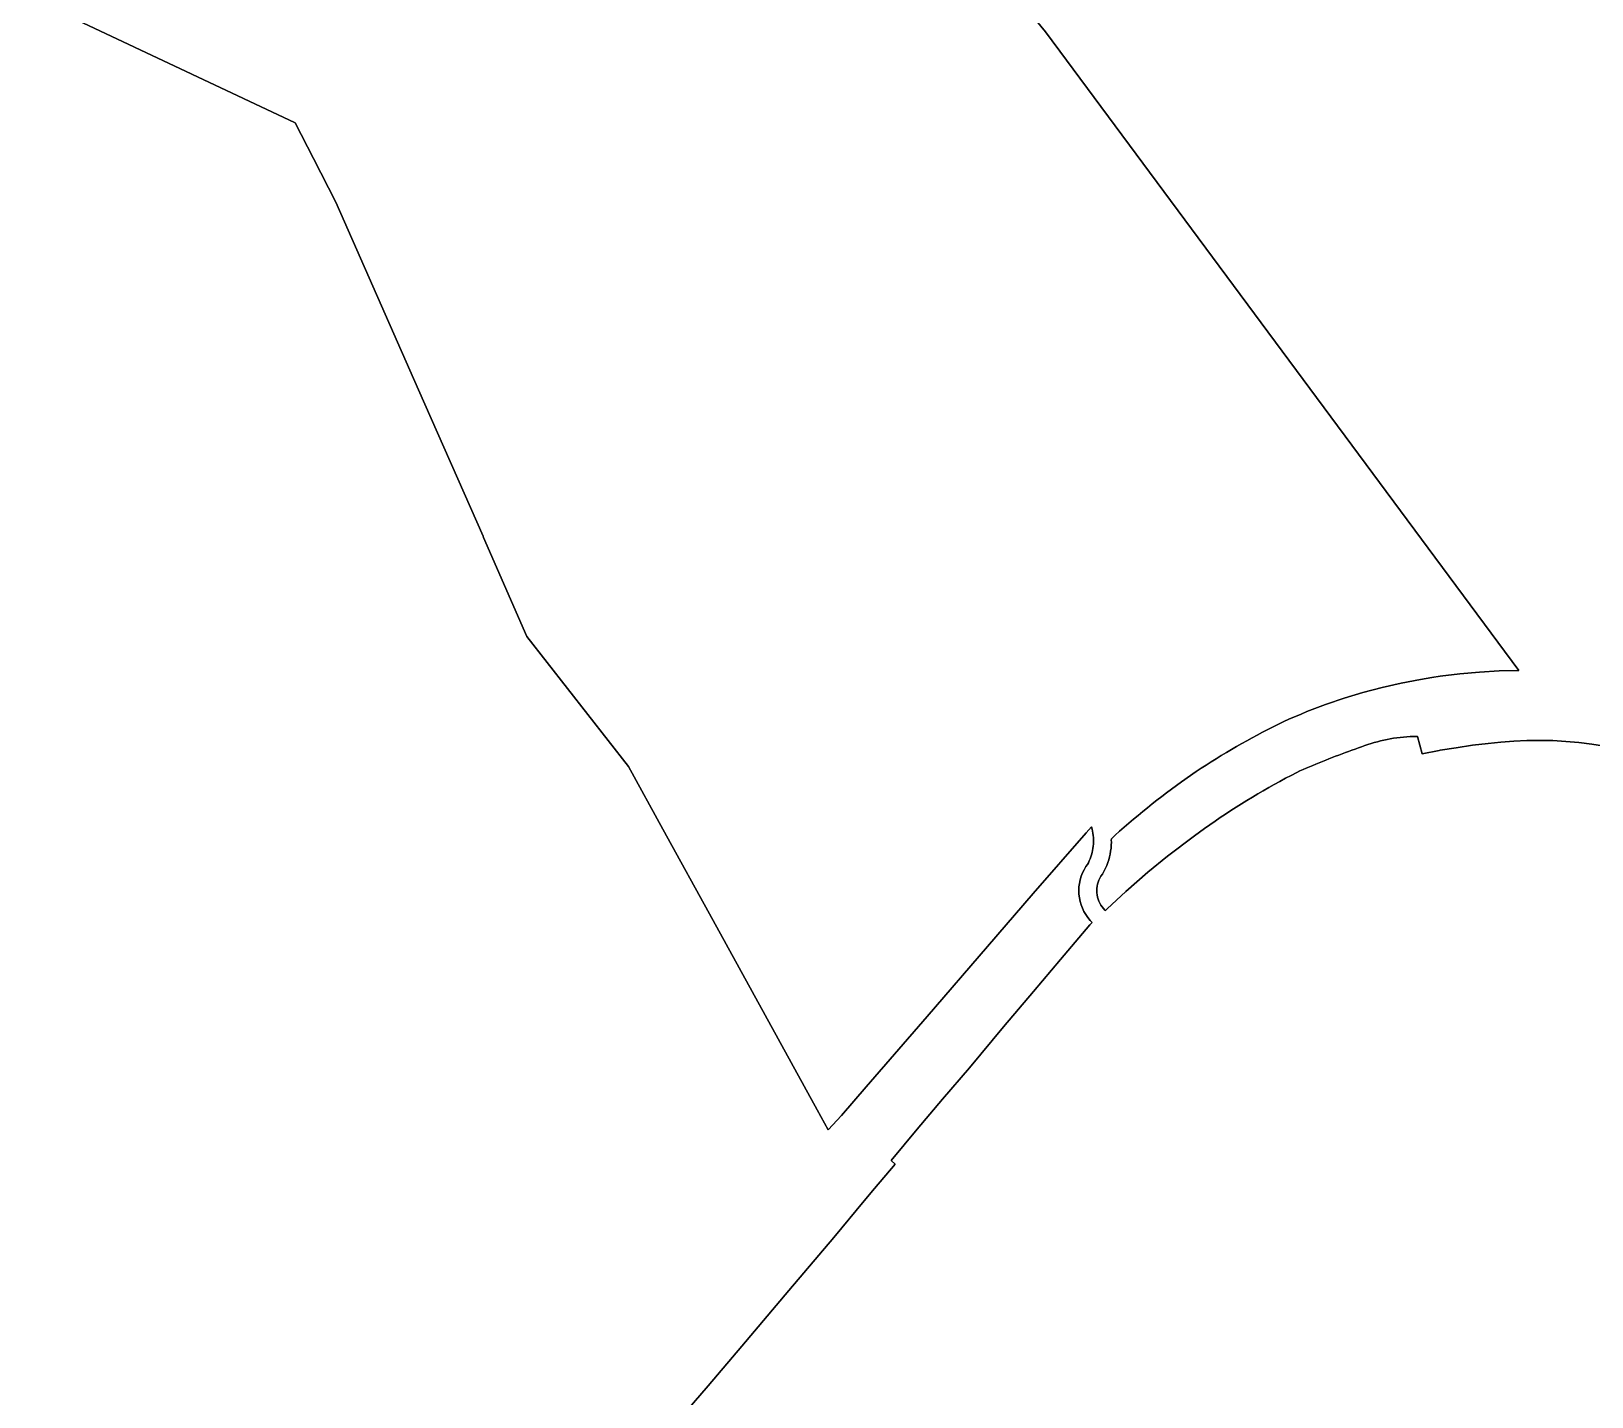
# Model space of a CAD drawing. Header units: inches. Extents: x 11258954 to 11313122, y 3645444 to 3695200.
# Drawn here: x 11270038 to 11272656, y 3669844 to 3672135 of the extents above; entities that cross this region are included whole.
import ezdxf

# ---------------------------------------------------------------- set-up
doc = ezdxf.new("R2010")
doc.units = ezdxf.units.IN
doc.header["$MEASUREMENT"] = 0
doc.layers.add('SchoolZone_Middle', color=154, linetype='Continuous')

msp = doc.modelspace()

# ---------------------------------------------------------------- linework, layer by layer
at = {"layer": 'SchoolZone_Middle'}
for points in [[(11272677.2315, 3670935.4205, 0), (11272655.6985, 3670938.834, 0), (11272634.063, 3670941.5165, 0), (11272612.3485, 3670943.466, 0), (11272590.581, 3670944.679, 0), (11272568.7845, 3670945.155, 0), (11272546.9845, 3670944.893, 0), (11272525.206, 3670943.8935, 0), (11272503.4735, 3670942.1575, 0), (11272481.8125, 3670939.6875, 0), (11272455.719, 3670937.1875, 0), (11272428.5315, 3670932.8125, 0), (11272401.7815, 3670928.625, 0), (11272400.125, 3670928.375, 0), (11272371.344, 3670922.625, 0), (11272363.625, 3670951.8125, 0), (11272362.1565, 3670951.8125, 0), (11272356.594, 3670951.6875, 0), (11272351.0315, 3670951.4375, 0), (11272345.5, 3670951.0625, 0), (11272339.969, 3670950.625, 0), (11272334.4375, 3670950.0625, 0), (11272328.9375, 3670949.375, 0), (11272323.4375, 3670948.5625, 0), (11272317.969, 3670947.625, 0), (11272312.5, 3670946.625, 0), (11272307.0625, 3670945.5, 0), (11272301.6565, 3670944.25, 0), (11272296.2815, 3670942.875, 0), (11272290.9375, 3670941.375, 0), (11272285.625, 3670939.8125, 0), (11272280.344, 3670938.125, 0), (11272275.094, 3670936.3125, 0), (11272269.875, 3670934.375, 0), (11272264.6875, 3670932.375, 0), (11272259.125, 3670930.5, 0), (11272253.5625, 3670928.5625, 0), (11272248.0315, 3670926.625, 0), (11272242.5, 3670924.625, 0), (11272236.969, 3670922.625, 0), (11272231.469, 3670920.5625, 0), (11272225.969, 3670918.5, 0), (11272220.469, 3670916.375, 0), (11272215, 3670914.25, 0), (11272209.5315, 3670912.0625, 0), (11272204.0625, 3670909.875, 0), (11272198.625, 3670907.6875, 0), (11272192.7815, 3670905.25, 0), (11272187.7815, 3670903.1875, 0), (11272182.375, 3670900.875, 0), (11272176.969, 3670898.5625, 0), (11272171.594, 3670896.1875, 0), (11272166.219, 3670893.8125, 0), (11272160.875, 3670891.375, 0), (11272151.4375, 3670886.4375, 0), (11272142.0625, 3670881.4375, 0), (11272132.719, 3670876.375, 0), (11272123.4065, 3670871.1875, 0), (11272114.1565, 3670865.9375, 0), (11272104.9375, 3670860.625, 0), (11272095.75, 3670855.25, 0), (11272086.625, 3670849.8125, 0), (11272077.5315, 3670844.3125, 0), (11272068.5, 3670838.6875, 0), (11272059.5, 3670833, 0), (11272050.5625, 3670827.25, 0), (11272041.6565, 3670821.4375, 0), (11272032.8125, 3670815.5625, 0), (11272024, 3670809.625, 0), (11272015.25, 3670803.5625, 0), (11272006.5315, 3670797.4375, 0), (11271997.875, 3670791.25, 0), (11271989.2815, 3670785, 0), (11271944.25, 3670750.75, 0), (11271911.25, 3670724.1875, 0), (11271874.4375, 3670691.75, 0), (11271843.0315, 3670662.6875, 0), (11271840, 3670659.875, 0), (11271839.344, 3670660.4375, 0), (11271836.8125, 3670663.0625, 0), (11271834.5, 3670665.875, 0), (11271832.4065, 3670668.875, 0), (11271830.594, 3670672, 0), (11271829.0315, 3670675.25, 0), (11271827.75, 3670678.625, 0), (11271826.75, 3670682.1875, 0), (11271826, 3670685.75, 0), (11271825.594, 3670689.375, 0), (11271825.4375, 3670693, 0), (11271825.625, 3670696.625, 0), (11271826.094, 3670700.25, 0), (11271826.844, 3670703.8125, 0), (11271827.844, 3670707.3125, 0), (11271829.1875, 3670710.625, 0), (11271830.7815, 3670713.9375, 0), (11271832.625, 3670717.0625, 0), (11271835.0625, 3670720.5, 0), (11271838.2815, 3670726.25, 0), (11271840.375, 3670730.6875, 0), (11271842.344, 3670735.25, 0), (11271844.094, 3670740, 0), (11271845.594, 3670744.75, 0), (11271846.9065, 3670749.5, 0), (11271848, 3670754.375, 0), (11271848.844, 3670759.25, 0), (11271849.5, 3670764.1875, 0), (11271849.9375, 3670769.125, 0), (11271850.1565, 3670774.1875, 0), (11271849.8625, 3670777.4895, 0), (11271850.0625, 3670780.1875, 0), (11271856.25, 3670785.8125, 0), (11271863.844, 3670792.625, 0), (11271871.5, 3670799.375, 0), (11271879.219, 3670806.0625, 0), (11271886.969, 3670812.6875, 0), (11271894.7815, 3670819.25, 0), (11271902.6565, 3670825.75, 0), (11271910.594, 3670832.1875, 0), (11271918.5625, 3670838.5625, 0), (11271926.594, 3670844.875, 0), (11271934.6875, 3670851.125, 0), (11271942.8125, 3670857.3125, 0), (11271951, 3670863.4375, 0), (11271959.25, 3670869.5, 0), (11271967.5315, 3670875.4375, 0), (11271992.5315, 3670892.75, 0), (11272000.8125, 3670898.25, 0), (11272009.1565, 3670903.6875, 0), (11272017.5315, 3670909.0625, 0), (11272025.969, 3670914.3125, 0), (11272034.4375, 3670919.5, 0), (11272042.9375, 3670924.625, 0), (11272051.5, 3670929.6875, 0), (11272060.094, 3670934.6875, 0), (11272068.719, 3670939.625, 0), (11272077.375, 3670944.5, 0), (11272086.094, 3670949.3125, 0), (11272094.844, 3670954.0625, 0), (11272103.625, 3670958.6875, 0), (11272112.4375, 3670963.25, 0), (11272121.3125, 3670967.75, 0), (11272130.219, 3670972.1875, 0), (11272139.1565, 3670976.5625, 0), (11272147.5, 3670980.5, 0), (11272168.336, 3670989.2215, 0), (11272178.044, 3670993.285, 0), (11272209.007, 3671005.019, 0), (11272210.8575, 3671005.649, 0), (11272240.3525, 3671015.689, 0), (11272272.044, 3671025.2825, 0), (11272304.045, 3671033.7885, 0), (11272336.3175, 3671041.196, 0), (11272368.824, 3671047.4975, 0), (11272387.426, 3671050.4485, 0), (11272401.527, 3671052.6855, 0), (11272434.388, 3671056.7535, 0), (11272467.369, 3671059.697, 0), (11272500.431, 3671061.5125, 0), (11272533.5355, 3671062.198, 0), (11271739.7745, 3672133.918, 0), (11270826.267, 3673243.1765, 0)], [(11270826.267, 3673243.1765, 0), (11271739.7745, 3672133.918, 0), (11272533.5355, 3671062.198, 0), (11272500.431, 3671061.5125, 0), (11272467.369, 3671059.697, 0), (11272434.388, 3671056.7535, 0), (11272401.527, 3671052.6855, 0), (11272387.426, 3671050.4485, 0), (11272368.824, 3671047.4975, 0), (11272336.3175, 3671041.196, 0), (11272304.045, 3671033.7885, 0), (11272272.044, 3671025.2825, 0), (11272240.3525, 3671015.689, 0), (11272210.8575, 3671005.649, 0), (11272209.007, 3671005.019, 0), (11272178.044, 3670993.285, 0), (11272168.336, 3670989.2215, 0), (11272147.5, 3670980.5, 0), (11272139.1565, 3670976.5625, 0), (11272130.219, 3670972.1875, 0), (11272121.3125, 3670967.75, 0), (11272112.4375, 3670963.25, 0), (11272103.625, 3670958.6875, 0), (11272094.844, 3670954.0625, 0), (11272086.094, 3670949.3125, 0), (11272077.375, 3670944.5, 0), (11272068.719, 3670939.625, 0), (11272060.094, 3670934.6875, 0), (11272051.5, 3670929.6875, 0), (11272042.9375, 3670924.625, 0), (11272034.4375, 3670919.5, 0), (11272025.969, 3670914.3125, 0), (11272017.5315, 3670909.0625, 0), (11272009.1565, 3670903.6875, 0), (11272000.8125, 3670898.25, 0), (11271992.5315, 3670892.75, 0), (11271967.5315, 3670875.4375, 0), (11271959.25, 3670869.5, 0), (11271951, 3670863.4375, 0), (11271942.8125, 3670857.3125, 0), (11271934.6875, 3670851.125, 0), (11271926.594, 3670844.875, 0), (11271918.5625, 3670838.5625, 0), (11271910.594, 3670832.1875, 0), (11271902.6565, 3670825.75, 0), (11271894.7815, 3670819.25, 0), (11271886.969, 3670812.6875, 0), (11271879.219, 3670806.0625, 0), (11271871.5, 3670799.375, 0), (11271863.844, 3670792.625, 0), (11271856.25, 3670785.8125, 0), (11271850.0625, 3670780.1875, 0), (11271849.8625, 3670777.4895, 0), (11271850.1565, 3670774.1875, 0), (11271849.9375, 3670769.125, 0), (11271849.5, 3670764.1875, 0), (11271848.844, 3670759.25, 0), (11271848, 3670754.375, 0), (11271846.9065, 3670749.5, 0), (11271845.594, 3670744.75, 0), (11271844.094, 3670740, 0), (11271842.344, 3670735.25, 0), (11271840.375, 3670730.6875, 0), (11271838.2815, 3670726.25, 0), (11271835.0625, 3670720.5, 0), (11271832.625, 3670717.0625, 0), (11271830.7815, 3670713.9375, 0), (11271829.1875, 3670710.625, 0), (11271827.844, 3670707.3125, 0), (11271826.844, 3670703.8125, 0), (11271826.094, 3670700.25, 0), (11271825.625, 3670696.625, 0), (11271825.4375, 3670693, 0), (11271825.594, 3670689.375, 0), (11271826, 3670685.75, 0), (11271826.75, 3670682.1875, 0), (11271827.75, 3670678.625, 0), (11271829.0315, 3670675.25, 0), (11271830.594, 3670672, 0), (11271832.4065, 3670668.875, 0), (11271834.5, 3670665.875, 0), (11271836.8125, 3670663.0625, 0), (11271839.344, 3670660.4375, 0), (11271840, 3670659.875, 0), (11271843.0315, 3670662.6875, 0), (11271874.4375, 3670691.75, 0), (11271911.25, 3670724.1875, 0), (11271944.25, 3670750.75, 0), (11271989.2815, 3670785, 0), (11271997.875, 3670791.25, 0), (11272006.5315, 3670797.4375, 0), (11272015.25, 3670803.5625, 0), (11272024, 3670809.625, 0), (11272032.8125, 3670815.5625, 0), (11272041.6565, 3670821.4375, 0), (11272050.5625, 3670827.25, 0), (11272059.5, 3670833, 0), (11272068.5, 3670838.6875, 0), (11272077.5315, 3670844.3125, 0), (11272086.625, 3670849.8125, 0), (11272095.75, 3670855.25, 0), (11272104.9375, 3670860.625, 0), (11272114.1565, 3670865.9375, 0), (11272123.4065, 3670871.1875, 0), (11272132.719, 3670876.375, 0), (11272142.0625, 3670881.4375, 0), (11272151.4375, 3670886.4375, 0), (11272160.875, 3670891.375, 0), (11272166.219, 3670893.8125, 0), (11272171.594, 3670896.1875, 0), (11272176.969, 3670898.5625, 0), (11272182.375, 3670900.875, 0), (11272187.7815, 3670903.1875, 0), (11272192.7815, 3670905.25, 0), (11272198.625, 3670907.6875, 0), (11272204.0625, 3670909.875, 0), (11272209.5315, 3670912.0625, 0), (11272215, 3670914.25, 0), (11272220.469, 3670916.375, 0), (11272225.969, 3670918.5, 0), (11272231.469, 3670920.5625, 0), (11272236.969, 3670922.625, 0), (11272242.5, 3670924.625, 0), (11272248.0315, 3670926.625, 0), (11272253.5625, 3670928.5625, 0), (11272259.125, 3670930.5, 0), (11272264.6875, 3670932.375, 0), (11272269.875, 3670934.375, 0), (11272275.094, 3670936.3125, 0), (11272280.344, 3670938.125, 0), (11272285.625, 3670939.8125, 0), (11272290.9375, 3670941.375, 0), (11272296.2815, 3670942.875, 0), (11272301.6565, 3670944.25, 0), (11272307.0625, 3670945.5, 0), (11272312.5, 3670946.625, 0), (11272317.969, 3670947.625, 0), (11272323.4375, 3670948.5625, 0), (11272328.9375, 3670949.375, 0), (11272334.4375, 3670950.0625, 0), (11272339.969, 3670950.625, 0), (11272345.5, 3670951.0625, 0), (11272351.0315, 3670951.4375, 0), (11272356.594, 3670951.6875, 0), (11272362.1565, 3670951.8125, 0), (11272363.625, 3670951.8125, 0), (11272371.344, 3670922.625, 0), (11272400.125, 3670928.375, 0), (11272401.7815, 3670928.625, 0), (11272428.5315, 3670932.8125, 0), (11272455.719, 3670937.1875, 0), (11272481.8125, 3670939.6875, 0), (11272503.4735, 3670942.1575, 0), (11272525.206, 3670943.8935, 0), (11272546.9845, 3670944.893, 0), (11272568.7845, 3670945.155, 0), (11272590.581, 3670944.679, 0), (11272612.3485, 3670943.466, 0), (11272634.063, 3670941.5165, 0), (11272655.6985, 3670938.834, 0), (11272677.2315, 3670935.4205, 0)], [(11270038.4075, 3672190.3645, 0), (11270480.9135, 3671981.201, 0), (11270511.6315, 3671921.347, 0), (11270549.3755, 3671847.803, 0), (11270688.102, 3671533.07, 0), (11270796.344, 3671287.5, 0), (11270797.125, 3671285.6875, 0), (11270869.7815, 3671119.25, 0), (11271039.966, 3670901.132, 0), (11271097.8425, 3670795.951, 0), (11271182.104, 3670642.8205, 0), (11271356.7745, 3670325.3875, 0), (11271375.1845, 3670291.9305, 0), (11271397.5315, 3670315.5625, 0), (11271438.7815, 3670363.75, 0), (11271541.4065, 3670481.75, 0), (11271642.4065, 3670599.375, 0), (11271719.0315, 3670688.375, 0), (11271808.0315, 3670790.1875, 0), (11271816.5625, 3670800.0625, 0), (11271817.625, 3670796.375, 0), (11271818.4375, 3670792.8125, 0), (11271819.094, 3670789.25, 0), (11271819.594, 3670785.625, 0), (11271819.9375, 3670782, 0), (11271820.125, 3670778.3125, 0), (11271820.1565, 3670774.6875, 0), (11271820, 3670771.125, 0), (11271819.6875, 3670767.4375, 0), (11271819.219, 3670763.875, 0), (11271818.5625, 3670760.25, 0), (11271817.7815, 3670756.75, 0), (11271816.844, 3670753.25, 0), (11271815.719, 3670749.75, 0), (11271814.469, 3670746.375, 0), (11271814.0625, 3670745.4375, 0), (11271813.0625, 3670743.0625, 0), (11271811.469, 3670739.75, 0), (11271810, 3670737, 0), (11271807.4375, 3670733.4375, 0), (11271804.344, 3670728.1875, 0), (11271801.6875, 3670722.75, 0), (11271799.469, 3670717.0625, 0), (11271797.719, 3670711.1875, 0), (11271796.469, 3670705.25, 0), (11271795.6875, 3670699.25, 0), (11271795.4375, 3670693.125, 0), (11271795.6565, 3670687, 0), (11271796.375, 3670681, 0), (11271797.5625, 3670675.0625, 0), (11271799.25, 3670669.25, 0), (11271801.4065, 3670663.5, 0), (11271804.0315, 3670658, 0), (11271807.094, 3670652.75, 0), (11271810.5625, 3670647.75, 0), (11271814.4375, 3670643.0625, 0), (11271817.969, 3670639.4375, 0), (11271813.844, 3670635.5625, 0), (11271764.625, 3670577.5625, 0), (11271719.4375, 3670523.75, 0), (11271669.219, 3670464.75, 0), (11271612.219, 3670395.5625, 0), (11271567, 3670342.9375, 0), (11271524.4065, 3670292.9375, 0), (11271480.9375, 3670240.5625, 0), (11271487.719, 3670234.3125, 0), (11271452.594, 3670193.5, 0), (11271435.3125, 3670172.625, 0), (11271384.594, 3670111.3125, 0), (11271309.1875, 3670022.5, 0), (11271230.1565, 3669929.0625, 0), (11271173.969, 3669862.25, 0), (11271124.344, 3669805.25, 0)], [(11271124.344, 3669805.25, 0), (11271173.969, 3669862.25, 0), (11271230.1565, 3669929.0625, 0), (11271309.1875, 3670022.5, 0), (11271384.594, 3670111.3125, 0), (11271435.3125, 3670172.625, 0), (11271452.594, 3670193.5, 0), (11271487.719, 3670234.3125, 0), (11271480.9375, 3670240.5625, 0), (11271524.4065, 3670292.9375, 0), (11271567, 3670342.9375, 0), (11271612.219, 3670395.5625, 0), (11271669.219, 3670464.75, 0), (11271719.4375, 3670523.75, 0), (11271764.625, 3670577.5625, 0), (11271813.844, 3670635.5625, 0), (11271817.969, 3670639.4375, 0), (11271814.4375, 3670643.0625, 0), (11271810.5625, 3670647.75, 0), (11271807.094, 3670652.75, 0), (11271804.0315, 3670658, 0), (11271801.4065, 3670663.5, 0), (11271799.25, 3670669.25, 0), (11271797.5625, 3670675.0625, 0), (11271796.375, 3670681, 0), (11271795.6565, 3670687, 0), (11271795.4375, 3670693.125, 0), (11271795.6875, 3670699.25, 0), (11271796.469, 3670705.25, 0), (11271797.719, 3670711.1875, 0), (11271799.469, 3670717.0625, 0), (11271801.6875, 3670722.75, 0), (11271804.344, 3670728.1875, 0), (11271807.4375, 3670733.4375, 0), (11271810, 3670737, 0), (11271811.469, 3670739.75, 0), (11271813.0625, 3670743.0625, 0), (11271814.0625, 3670745.4375, 0), (11271814.469, 3670746.375, 0), (11271815.719, 3670749.75, 0), (11271816.844, 3670753.25, 0), (11271817.7815, 3670756.75, 0), (11271818.5625, 3670760.25, 0), (11271819.219, 3670763.875, 0), (11271819.6875, 3670767.4375, 0), (11271820, 3670771.125, 0), (11271820.1565, 3670774.6875, 0), (11271820.125, 3670778.3125, 0), (11271819.9375, 3670782, 0), (11271819.594, 3670785.625, 0), (11271819.094, 3670789.25, 0), (11271818.4375, 3670792.8125, 0), (11271817.625, 3670796.375, 0), (11271816.5625, 3670800.0625, 0), (11271808.0315, 3670790.1875, 0), (11271719.0315, 3670688.375, 0), (11271642.4065, 3670599.375, 0), (11271541.4065, 3670481.75, 0), (11271438.7815, 3670363.75, 0), (11271397.5315, 3670315.5625, 0), (11271375.1845, 3670291.9305, 0), (11271356.7745, 3670325.3875, 0), (11271182.104, 3670642.8205, 0), (11271097.8425, 3670795.951, 0), (11271039.966, 3670901.132, 0), (11270869.7815, 3671119.25, 0), (11270797.125, 3671285.6875, 0), (11270796.344, 3671287.5, 0), (11270688.102, 3671533.07, 0), (11270549.3755, 3671847.803, 0), (11270511.6315, 3671921.347, 0), (11270480.9135, 3671981.201, 0), (11270038.4075, 3672190.3645, 0)]]:
    msp.add_polyline3d(points, dxfattribs=at)

doc.saveas('drawing.dxf')
